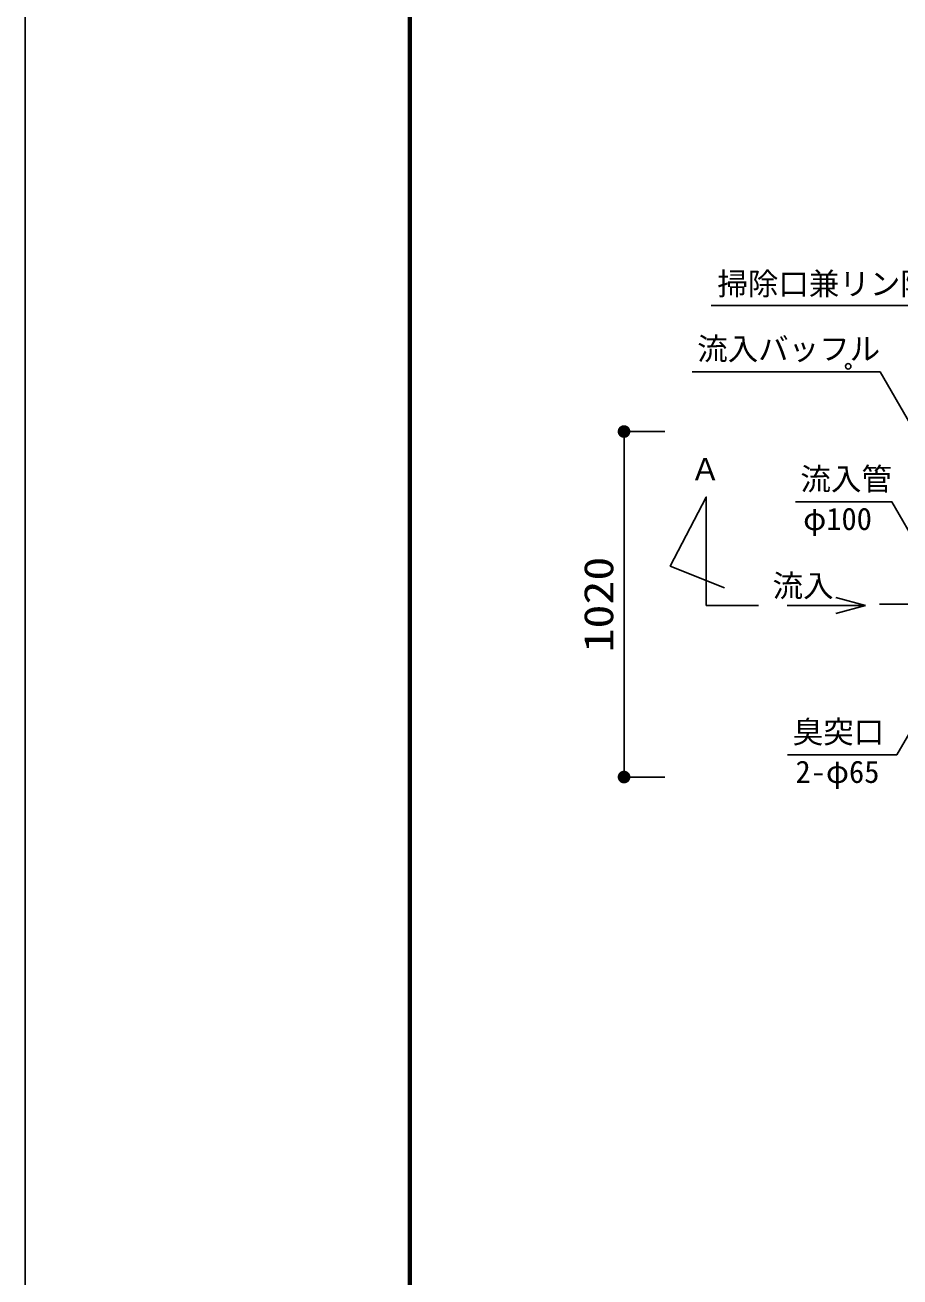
# Model space of a CAD drawing. Units: millimetres, scale not verified. Extents: x -8910 to 8910, y -6308 to 6308.
# Drawn here: x -8910 to -6328, y -1084 to 2612 of the extents above; entities that cross this region are included whole.
import ezdxf
from ezdxf.enums import TextEntityAlignment as Align

# ---------------------------------------------------------------- set-up
doc = ezdxf.new("R2010")
doc.units = ezdxf.units.MM
doc.header["$LTSCALE"] = 30
doc.linetypes.add('CHAIN1', pattern=[8, 5, -1, 1, -1])
for name, color, linetype, lineweight in [('0-0_空気管', 3, 'Continuous', 25), ('0-4_00クル-フ-6寸法', 132, 'Continuous', 25), ('1-4_図面枠', 7, 'Continuous', 25), ('1-5_Axis_waku', 7, 'Continuous', 25)]:
    doc.layers.add(name, color=color, linetype=linetype, lineweight=lineweight)
doc.styles.add('ＭＳ ゴシック', font='')
doc.styles.get('ＭＳ ゴシック').set_extended_font_data('MS Gothic')

msp = doc.modelspace()

# ---------------------------------------------------------------- linework, layer by layer
at = {"layer": '0-0_空気管'}
for p, q in [((-5744.59, 1783.55), (-6885.3, 1783.55)), ((-6744.91, 897.78), (-6899.27, 897.78)), ((-6166.81, 750.75), (-6336.47, 456.89)), ((-6336.47, 456.89), (-6659.19, 456.89))]:
    msp.add_line(p, q, dxfattribs=at)
at = {"layer": '0-0_空気管', "color": 4}
for p, q in [((-6660.93, 897.78), (-6435.97, 897.78)), ((-6429.74, 897.78), (-6516.67, 921.07)), ((-6429.74, 897.78), (-6516.67, 874.48))]:
    msp.add_line(p, q, dxfattribs=at)
at = {"layer": '0-0_空気管', "linetype": 'CHAIN1'}
msp.add_line((-3858.09, 901.47), (-6387.77, 901.47), dxfattribs=at)
at = {"layer": '0-0_空気管'}
for points in [[(-6056.97, 1017.82), (-6386.11, 1587.91), (-6941.11, 1587.91)], [(-6899.27, 897.78), (-6899.27, 1217.79), (-7005.6, 1014.12), (-6845.99, 950.16)], [(-6192.57, 928.37), (-6351.48, 1203.6), (-6636.48, 1203.6)]]:
    msp.add_lwpolyline(points, dxfattribs=at)
msp.add_circle((-6480.41, 1604), 8, dxfattribs=at)
at = {"layer": '0-4_00クル-フ-6寸法', "color": 4}
for p, q in [((-7022.07, 1411.47), (-7142.07, 1411.47)), ((-7142.07, 1411.47), (-7142.07, 391.47)), ((-7022.07, 391.47), (-7142.07, 391.47))]:
    msp.add_line(p, q, dxfattribs=at)
at = {"layer": '0-4_00クル-フ-6寸法'}
for points in [[(-7142.07, 1411.47), (-7160.78, 1412.65), (-7160.49, 1414.99)], [(-7142.07, 1411.47), (-7160.78, 1410.3), (-7160.78, 1412.65)], [(-7142.07, 1411.47), (-7160.49, 1407.96), (-7160.78, 1410.3)], [(-7142.07, 1411.47), (-7160.49, 1414.99), (-7159.9, 1417.27)], [(-7142.07, 1411.47), (-7159.9, 1405.68), (-7160.49, 1407.96)], [(-7142.07, 1411.47), (-7159.9, 1417.27), (-7159.03, 1419.46)], [(-7142.07, 1411.47), (-7159.03, 1403.49), (-7159.9, 1405.68)], [(-7142.07, 1411.47), (-7159.03, 1419.46), (-7157.9, 1421.52)], [(-7142.07, 1411.47), (-7157.9, 1401.43), (-7159.03, 1403.49)], [(-7142.07, 1411.47), (-7157.9, 1421.52), (-7156.52, 1423.43)], [(-7142.07, 1411.47), (-7156.52, 1399.52), (-7157.9, 1401.43)], [(-7142.07, 1411.47), (-7156.52, 1423.43), (-7154.9, 1425.14)], [(-7142.07, 1411.47), (-7154.9, 1397.81), (-7156.52, 1399.52)], [(-7142.07, 1411.47), (-7154.9, 1425.14), (-7153.09, 1426.64)], [(-7142.07, 1411.47), (-7153.09, 1396.3), (-7154.9, 1397.81)], [(-7142.07, 1411.47), (-7153.09, 1426.64), (-7151.1, 1427.9)], [(-7142.07, 1411.47), (-7151.1, 1395.04), (-7153.09, 1396.3)], [(-7142.07, 1411.47), (-7151.1, 1427.9), (-7148.97, 1428.91)], [(-7142.07, 1411.47), (-7148.97, 1394.04), (-7151.1, 1395.04)], [(-7142.07, 1411.47), (-7148.97, 1428.91), (-7146.73, 1429.63)], [(-7142.07, 1411.47), (-7146.73, 1393.31), (-7148.97, 1394.04)], [(-7142.07, 1411.47), (-7146.73, 1429.63), (-7144.42, 1430.08)], [(-7142.07, 1411.47), (-7144.42, 1392.87), (-7146.73, 1393.31)], [(-7142.07, 1411.47), (-7144.42, 1430.08), (-7142.07, 1430.22)], [(-7142.07, 1411.47), (-7142.07, 1392.72), (-7144.42, 1392.87)], [(-7142.07, 1411.47), (-7142.07, 1430.22), (-7139.72, 1430.08)], [(-7142.07, 1411.47), (-7139.72, 1430.08), (-7137.41, 1429.63)], [(-7142.07, 1411.47), (-7137.41, 1429.63), (-7135.17, 1428.91)], [(-7142.07, 1411.47), (-7135.17, 1428.91), (-7133.04, 1427.9)], [(-7142.07, 1411.47), (-7133.04, 1427.9), (-7131.05, 1426.64)], [(-7142.07, 1411.47), (-7131.05, 1426.64), (-7129.23, 1425.14)], [(-7142.07, 1411.47), (-7129.23, 1425.14), (-7127.62, 1423.43)], [(-7142.07, 1411.47), (-7127.62, 1423.43), (-7126.24, 1421.52)], [(-7142.07, 1411.47), (-7126.24, 1421.52), (-7125.1, 1419.46)], [(-7142.07, 1411.47), (-7125.1, 1419.46), (-7124.24, 1417.27)], [(-7142.07, 1411.47), (-7124.24, 1417.27), (-7123.65, 1414.99)], [(-7142.07, 1411.47), (-7123.65, 1414.99), (-7123.36, 1412.65)], [(-7142.07, 1411.47), (-7123.36, 1412.65), (-7123.36, 1410.3)], [(-7142.07, 1411.47), (-7139.72, 1392.87), (-7142.07, 1392.72)], [(-7142.07, 1411.47), (-7137.41, 1393.31), (-7139.72, 1392.87)], [(-7142.07, 1411.47), (-7135.17, 1394.04), (-7137.41, 1393.31)], [(-7142.07, 1411.47), (-7133.04, 1395.04), (-7135.17, 1394.04)], [(-7142.07, 1411.47), (-7131.05, 1396.3), (-7133.04, 1395.04)], [(-7142.07, 1411.47), (-7129.23, 1397.81), (-7131.05, 1396.3)], [(-7142.07, 1411.47), (-7127.62, 1399.52), (-7129.23, 1397.81)], [(-7142.07, 1411.47), (-7126.24, 1401.43), (-7127.62, 1399.52)], [(-7142.07, 1411.47), (-7125.1, 1403.49), (-7126.24, 1401.43)], [(-7142.07, 1411.47), (-7124.24, 1405.68), (-7125.1, 1403.49)], [(-7142.07, 1411.47), (-7123.65, 1407.96), (-7124.24, 1405.68)], [(-7142.07, 1411.47), (-7123.36, 1410.3), (-7123.65, 1407.96)], [(-7142.07, 391.47), (-7154.9, 405.14), (-7153.09, 406.64)], [(-7142.07, 391.47), (-7153.09, 406.64), (-7151.1, 407.9)], [(-7142.07, 391.47), (-7151.1, 407.9), (-7148.97, 408.91)], [(-7142.07, 391.47), (-7148.97, 408.91), (-7146.73, 409.63)], [(-7142.07, 391.47), (-7146.73, 409.63), (-7144.42, 410.08)], [(-7142.07, 391.47), (-7144.42, 410.08), (-7142.07, 410.22)], [(-7142.07, 391.47), (-7142.07, 410.22), (-7139.72, 410.08)], [(-7142.07, 391.47), (-7139.72, 410.08), (-7137.41, 409.63)], [(-7142.07, 391.47), (-7137.41, 409.63), (-7135.17, 408.91)], [(-7142.07, 391.47), (-7135.17, 408.91), (-7133.04, 407.9)], [(-7142.07, 391.47), (-7133.04, 407.9), (-7131.05, 406.64)], [(-7142.07, 391.47), (-7131.05, 406.64), (-7129.23, 405.14)], [(-7142.07, 391.47), (-7160.78, 392.65), (-7160.49, 394.99)], [(-7142.07, 391.47), (-7160.78, 390.3), (-7160.78, 392.65)], [(-7142.07, 391.47), (-7160.49, 387.96), (-7160.78, 390.3)], [(-7142.07, 391.47), (-7160.49, 394.99), (-7159.9, 397.27)], [(-7142.07, 391.47), (-7159.9, 385.68), (-7160.49, 387.96)], [(-7142.07, 391.47), (-7159.9, 397.27), (-7159.03, 399.46)], [(-7142.07, 391.47), (-7159.03, 383.49), (-7159.9, 385.68)], [(-7142.07, 391.47), (-7159.03, 399.46), (-7157.9, 401.52)], [(-7142.07, 391.47), (-7157.9, 381.43), (-7159.03, 383.49)], [(-7142.07, 391.47), (-7157.9, 401.52), (-7156.52, 403.43)], [(-7142.07, 391.47), (-7156.52, 379.52), (-7157.9, 381.43)], [(-7142.07, 391.47), (-7156.52, 403.43), (-7154.9, 405.14)], [(-7142.07, 391.47), (-7154.9, 377.81), (-7156.52, 379.52)], [(-7142.07, 391.47), (-7153.09, 376.3), (-7154.9, 377.81)], [(-7142.07, 391.47), (-7151.1, 375.04), (-7153.09, 376.3)], [(-7142.07, 391.47), (-7148.97, 374.04), (-7151.1, 375.04)], [(-7142.07, 391.47), (-7146.73, 373.31), (-7148.97, 374.04)], [(-7142.07, 391.47), (-7144.42, 372.87), (-7146.73, 373.31)], [(-7142.07, 391.47), (-7142.07, 372.72), (-7144.42, 372.87)], [(-7142.07, 391.47), (-7129.23, 405.14), (-7127.62, 403.43)], [(-7142.07, 391.47), (-7127.62, 403.43), (-7126.24, 401.52)], [(-7142.07, 391.47), (-7126.24, 401.52), (-7125.1, 399.46)], [(-7142.07, 391.47), (-7125.1, 399.46), (-7124.24, 397.27)], [(-7142.07, 391.47), (-7124.24, 397.27), (-7123.65, 394.99)], [(-7142.07, 391.47), (-7123.65, 394.99), (-7123.36, 392.65)], [(-7142.07, 391.47), (-7123.36, 392.65), (-7123.36, 390.3)], [(-7142.07, 391.47), (-7139.72, 372.87), (-7142.07, 372.72)], [(-7142.07, 391.47), (-7137.41, 373.31), (-7139.72, 372.87)], [(-7142.07, 391.47), (-7135.17, 374.04), (-7137.41, 373.31)], [(-7142.07, 391.47), (-7133.04, 375.04), (-7135.17, 374.04)], [(-7142.07, 391.47), (-7131.05, 376.3), (-7133.04, 375.04)], [(-7142.07, 391.47), (-7129.23, 377.81), (-7131.05, 376.3)], [(-7142.07, 391.47), (-7127.62, 379.52), (-7129.23, 377.81)], [(-7142.07, 391.47), (-7126.24, 381.43), (-7127.62, 379.52)], [(-7142.07, 391.47), (-7125.1, 383.49), (-7126.24, 381.43)], [(-7142.07, 391.47), (-7124.24, 385.68), (-7125.1, 383.49)], [(-7142.07, 391.47), (-7123.65, 387.96), (-7124.24, 385.68)], [(-7142.07, 391.47), (-7123.36, 390.3), (-7123.65, 387.96)]]:
    msp.add_solid(points, dxfattribs=at)
at = {"layer": '1-4_図面枠'}
msp.add_lwpolyline([(-8910, -6307.5), (-8910, 6307.5), (8910, 6307.5), (8910, -6307.5)], close=True, dxfattribs=at)
at = {"layer": '1-5_Axis_waku'}
for p, q in [((-7778.4, 5769.9), (-7778.4, -5814.9)), ((-7777.8, 5769.3), (-7777.8, -5814.3)), ((-7777.2, 5768.7), (-7777.2, -5813.7)), ((-7776.6, 5768.1), (-7776.6, -5813.1)), ((-7776, 5767.5), (-7776, -5812.5)), ((-7775.4, 5766.9), (-7775.4, -5811.9)), ((-7774.8, 5766.3), (-7774.8, -5811.3)), ((-7774.2, 5765.7), (-7774.2, -5810.7)), ((-7773.6, 5765.1), (-7773.6, -5810.1)), ((-7773, 5764.5), (-7773, -5809.5)), ((-7772.4, 5763.9), (-7772.4, -5808.9)), ((-7771.8, 5763.3), (-7771.8, -5808.3)), ((-7771.2, 5762.7), (-7771.2, -5807.7)), ((-7770.6, 5762.1), (-7770.6, -5807.1)), ((-7770, 5761.5), (-7770, -5806.5))]:
    msp.add_line(p, q, dxfattribs=at)

# ---------------------------------------------------------------- texts
at = {"layer": '0-0_空気管', "color": 4, "style": 'ＭＳ ゴシック'}
for s, p in [('掃除口兼リン除去剤注入部', (-6866.55, 1794.76)), ('流入バッフル', (-6926.11, 1602.91)), ('Ａ', (-6947.21, 1247.16)), ('流入管', (-6621.48, 1218.6)), ('φ100', (-6613.34, 1100.96)), ('流入', (-6703.56, 903.43)), ('臭突口', (-6644.19, 471.89)), ('2-φ65', (-6636.05, 354.25))]:
    msp.add_text(s, height=65.98, dxfattribs=at).set_placement(p, align=Align.BOTTOM_LEFT)
at = {"layer": '0-4_00クル-フ-6寸法', "color": 3, "style": 'ＭＳ ゴシック', "width": 1.2}
msp.add_text('1020', height=86.66, rotation=90, dxfattribs=at).set_placement((-7147.92, 759.19), align=Align.BOTTOM_LEFT)

doc.saveas('drawing.dxf')
